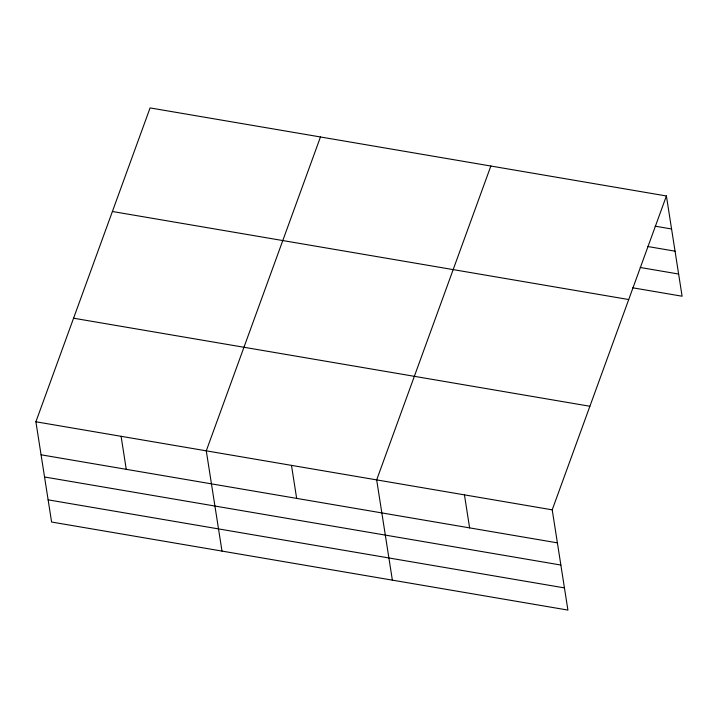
<?xml version="1.0" encoding="UTF-8"?>
<svg xmlns="http://www.w3.org/2000/svg" width="718" height="718" viewBox="0 0 718 718"><rect width="100%" height="100%" fill="white"/><g stroke="black" fill="none" stroke-linecap="round" stroke-linejoin="round"><path stroke-width="1.08" d="M666.403 195.969L552.214 509.834L567.92 610.085L51.597 522.031L35.9 421.78L150.08 107.915L666.403 195.969L682.1 296.22L632.729 287.801M320.47 136.976L206.281 450.841L221.988 551.083M490.852 166.029L376.672 479.893L392.369 580.144M655.112 226.179L671.572 228.988M647.618 246.498L675.046 251.174M640.223 267.482L678.627 274.034M112.403 211.496L628.717 299.541M73.577 318.209L589.9 406.262M35.9 421.78L552.214 509.834M41.07 454.799L557.383 542.853M44.543 476.985L560.866 565.039M48.124 499.845L564.438 587.898M464.447 494.864L469.617 527.883M291.481 465.372L296.651 498.382M121.091 436.311L126.26 469.33"/></g></svg>
